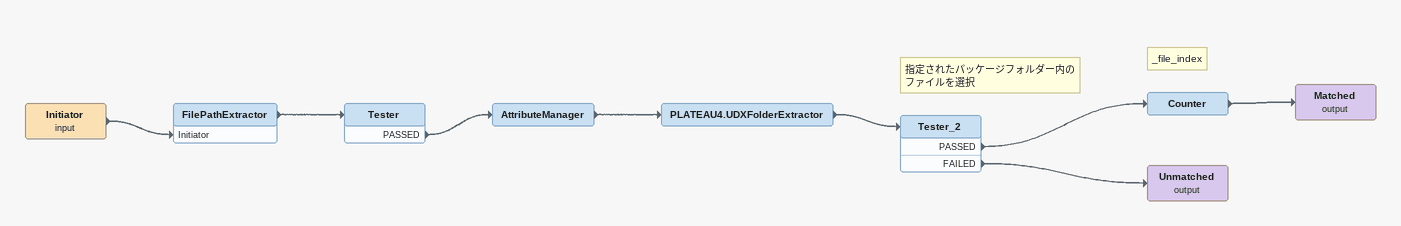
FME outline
Initiator (input)
    -> FilePathExtractor [Initiator]
FilePathExtractor
    -> Tester
Tester
    PASSED -> AttributeManager
AttributeManager
    -> PLATEAU4.UDXFolderExtractor
PLATEAU4.UDXFolderExtractor
    -> Tester_2
Note: 指定されたパッケージフォルダー内のファイルを選択
Tester_2
    PASSED -> Counter
    FAILED -> Unmatched (output)
Note: _file_index
Counter
    -> Matched (output)
Matched (output)
Unmatched (output)
